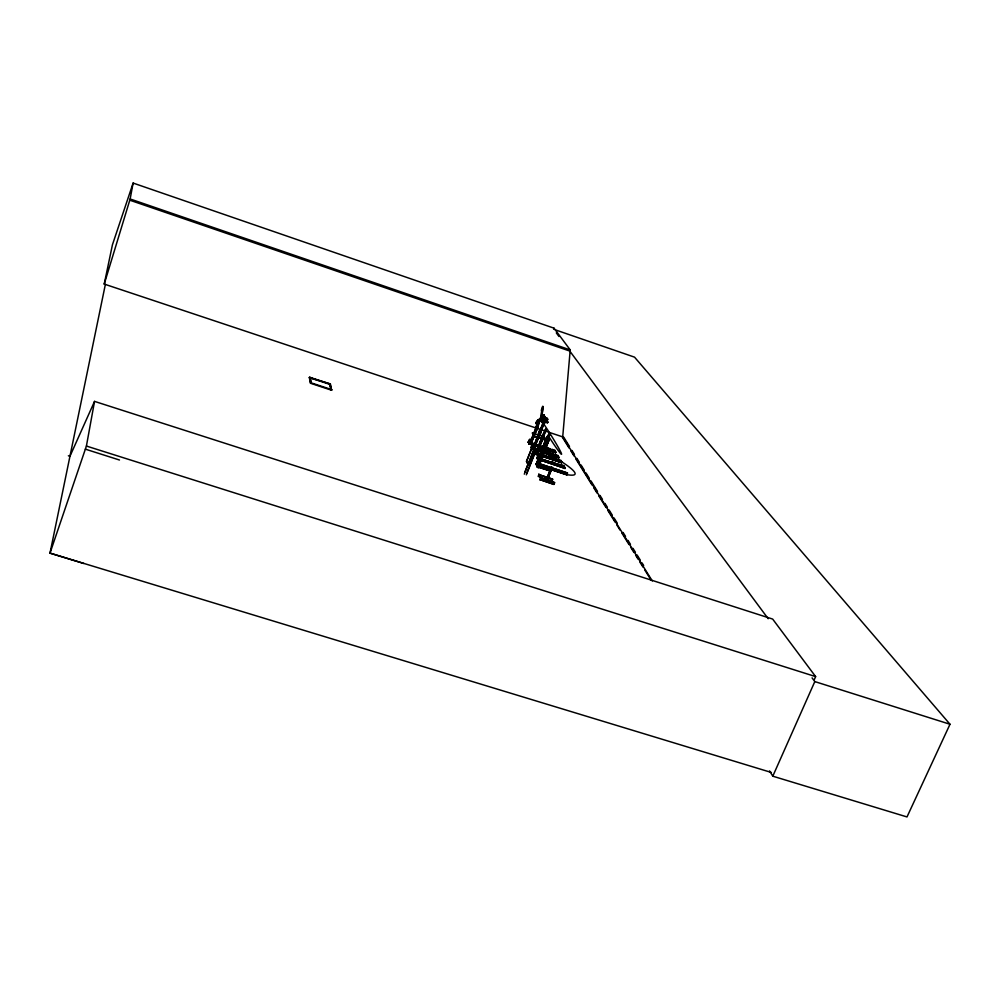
<?xml version="1.0" encoding="UTF-8"?>
<svg xmlns="http://www.w3.org/2000/svg" width="1000" height="1000" viewBox="0 0 1000 1000"><rect width="100%" height="100%" fill="white"/><g stroke="black" fill="none" stroke-linecap="round" stroke-linejoin="round"><path stroke-width="1.5" d="M535.9 449.925C535.237 450.9 536.112 449.5 536.763 451.012M530.025 440.325L530.15 440M541.5 410.175C540.725 413.038 544.925 395.788 541.562 417L540.887 418L541.825 417.088L543.162 406.65L541.575 409.688M537.762 420.625C545.588 412.1 537.625 423.562 537.65 419.913M547.05 436.863L548.413 440.825L548.15 438.512L544.875 448.162L545.65 443.925C539.925 454.412 550.35 429.338 546.25 442.388L547.9 439.85L544.025 448.825L544.212 444.562L548.875 434.05L547.612 437.65L546.975 436.538L536.2 464.387L546.975 436.538M536.962 450.613L536.987 450.238M539.025 455.35L539.513 456.275L540.05 455.7M534.163 446.05C532.737 444.175 532.45 446.5 532.788 444.462L531.9 447.388M534.125 445.662L534.312 445.438M531.4 440.625L531.15 441.025M539.925 456.512L540.188 455.688M536.75 450.712L536.775 450.962M540.887 418L541.625 410.85M541.15 418.1L541.9 410.938M538.688 455.188L538.4 456.025M538.837 456.025L539.163 455.45L538.25 455.712M539.075 456.138C538.212 452.175 536.838 463.913 538.612 454.787L538.987 455.4M533.975 445.913L534.188 445.387M565.025 468.512L564.225 466C558.775 462.4 564.113 469.75 561.487 465.1M560.55 461.125L560.925 460.45L558.2 459.562L559.062 461.5L558.2 459.562M534.6 453.438L561.587 462.725L561.613 462.088M561.812 462.4L534.75 454.1M564.688 468L537.525 459.1L564.825 468.162M557.812 456.463L558 455.525L555.3 454.637L556.138 456.55L555.3 454.637M531.9 448.938L558.787 457.95L531.85 448.888C531.225 445.938 537.337 446.775 534.85 449.562M558.787 457.95L558 455.525M554.538 450.988L554.9 450.325L552.225 449.45L553.05 451.337L552.225 449.45M554.663 451.15L545.95 447.762M554.9 450.325L555.55 452.55L528.837 443.475L555.65 452.75M534.8 453.775L534.462 453.587M534.788 454.075L533.925 451.987L534.675 450.4M537.05 458.312L537.75 455.875M537.525 459.075L565.05 468.5M531.138 447.738L531.875 445.412L534.587 446.3L534.125 447.775L534.913 449.1M532.013 449.188L530.95 447.4M533.675 452.238L534.012 452.788M531.025 442.863L531.7 441.175L529 440.288L528.425 442.463M529.163 444L529.837 441.7L532.6 442.713L531.938 444.4M83.812 563.488L50 553.125L86.412 446.05L94.537 401.388L772.663 619.075L815.638 676.612L814.375 679.438M771.388 772.475L50 553.125L105.363 284.425L104.237 284.05L130.15 198.975L133.112 183.062L554.025 328.175L570.212 349.913L562.712 436.887L652.288 580.975M535.438 450.438L535.55 449.712M536.938 450.525L541.362 438.963A3.625 0.95 -71.7 0 1 541.525 438.113M538.987 455.838L538.775 455.462M539.987 455.938L541.75 451.55M533.125 445.25L533.387 445.775M535.288 449.862L535.225 450.462M530.275 440.138L529.9 439.338L528.787 442.163M531.362 440.725L530.138 440.575M541.5 418.612L542.275 418.65L541.688 420.112L541 419.312L541.587 417.85L541.6 418.787M540.975 417.7L540.638 419.263C535.588 427.4 534.2 422.287 538.05 420.5M550.337 470.538L550.688 471.25M532.6 442.713L532 443.938L530.35 441.675L535.425 429.075A3.562 0.925 -71.6 0 1 537.575 424.188L539.712 419.75M533.562 446.875L538.362 434.113A3.6 0.938 -71.7 0 1 540.525 429.188L543 424.513L541.362 430.262A3.6 0.938 -71.7 0 1 539.45 435.625L534.338 448L533.237 446.812L534.138 447.938L539.25 435.55A3.6 0.938 -71.7 0 0 541.163 430.2L541.362 430.262M536.3 451.75L541.15 438.888A3.625 0.95 -71.7 0 1 543.337 433.925L545.825 429.225L543.975 434.95A3.625 0.95 -71.7 0 1 542.05 440.363L536.888 452.825L536.462 451.838M537.575 466.625L538.35 467.688L549.138 439.613L537.688 467.137M551.112 468.45L551.512 468.775M536.487 422.325C535.475 428.35 540.087 416.287 541.688 420.112M547.375 421.45L542.975 419.975L543.475 417.088L542.975 419.975L541.287 421.4L543.862 414.925L547.775 422.1L545.375 420.775C533.925 426.5 550.1 404.113 541.287 421.4L547.775 422.1L547.513 422.762L544.975 422.137M541.75 450.475L546.413 437.612L547.2 436.775L547.513 437.463M133.112 183.062L112.425 244.825L104.225 284.075L563.737 437.225L569.5 446.488M94.537 401.388L69.95 456.275L68.375 455.788M531.287 440.3L531.213 440.887M531.237 442.788L536.3 430.5A3.562 0.925 -71.6 0 0 538.188 425.188L539.5 419.675M531.438 442.85L536.5 430.562A3.562 0.925 -71.6 0 0 538.4 425.25L541.638 416.175L540.95 419.513L539.812 419.487M541.175 418.3C543.1 413.038 542.312 421.538 540.887 419.675M537.087 452.9L542.263 440.425A3.625 0.95 -71.7 0 0 544.188 435.025L545.875 430.562L545.475 429.188M548.575 436.712C549.062 432.262 549.587 437.388 548.275 436.075M309.325 377.6L330.387 383.938L331.613 390.238L310.538 383.275L309.325 377.6L330.175 384.5L331.613 390.238M310.15 377.388L311.087 383.312L310.15 377.388L329.837 383.9L330.988 389.875L329.837 383.9M310.538 383.275L309.525 377.038M539.525 420.012L537.775 424.263A3.562 0.925 -71.6 0 0 535.638 429.15L530.675 441.737M533.725 446.962L538.362 434.113M543.088 451.413L539.987 458.338L539.35 457.262L544.288 444.263A3.663 0.963 -71.7 0 1 544.462 443.413M542.85 448.663L544.288 444.263M553.6 329.25L554.025 328.175M529.9 439.338L529.3 443.05L529 440.288M543.413 437.463L544.612 439.725L534.188 436.262L532.413 432.95M529.025 442.25L530.138 439.412M529.062 442.638L530.288 439.825M534.188 436.262L544.663 439.588M541.763 418.787L541.613 417.6L541.25 419.275M533.888 451L531.838 447.638L533.888 451L528.188 464.762L526.388 461.4L532.987 445.037M528.413 464.837L526.613 461.475L532.05 447.713M541.663 451.312L532.188 448.212L533.025 444.538M541.175 421.2L545.188 421.213L538.575 436.5L537.788 436.075L543.85 420.763L547.513 422.762L546.325 420.812M539.987 431.925L544.4 420.788M544.438 420.462L545.325 418.212L543.475 417.088M540.225 432.325L544.087 422.575M524.725 472.438L528.7 462.413M524.312 474.162L532.612 452.275L534.975 453.312L532.788 452.587M547.35 418.387L546.838 421.262L547.35 418.387L545.875 417.887L545.375 420.775L544.987 420.138M528.188 464.762L533.675 450.925M535.763 449.4L534.675 452.675L535.825 449.85M526.763 473.113L534.138 454.5M526.35 474.825L534.862 453.338L532.663 452.388M553.837 459.288L534.925 453.1L535.462 451.737L538.212 452.638L537.6 454.475M532.075 454.387L534.263 455.112L535.462 451.737M541.775 437.212A3.625 0.95 -71.7 0 1 543.55 434L545.513 429.425M540.775 459.525L538.013 458.612L538.85 454.862M548.15 438.512L548.875 439.775L537.762 467.5L535.9 464.125L537.4 462.025L536.688 464.688L535.975 464.113L536.625 464.538L544.712 444.237M538.625 457.362C544.963 459.8 537.175 455.312 537.65 459.275M536.487 464.312L537.4 462.025M546.975 438.062L549.113 434.6M536.663 464.637L537.55 462.375M536.45 464.2L547.413 436.675M547.625 439.113L548.725 434.938M566.85 474.8L537.812 465.225L566.85 474.8L567.537 473.088L538.387 463.325L537.15 467L537.463 466.087M547.825 439.188L549.625 435.138L548.263 438.55M537.725 465.562L538.488 463.512L567.413 472.95L566.737 474.613A104.425 10.462 24.4 0 0 561.825 461.863M537.55 467.113L538.462 464.825L539.263 465.387L538.462 464.825M538.138 467.312L549.138 439.613M538.312 467.388L539.45 464.513L538.288 464.125M546.188 449.075L545.375 447.2M545.675 451.475L546.5 453.387L545.675 451.475L548.387 452.362L549.212 454.275L548.387 452.362M547.762 447.975L548.575 449.862L547.762 447.975L550.438 448.862L551.263 450.75L550.438 448.862M538.825 474.212L540.962 478.212L539.113 474.312L538.125 476.4L545.087 478.625M548.513 456.375L549.35 458.312L548.513 456.375L551.237 457.275L552.075 459.212L551.237 457.275M553.962 484.412L539.913 479.613L553.962 484.412L554.65 482.7L540.575 477.925L539.987 479.837L541.087 477.925M550.788 453.15L551.613 455.062L550.788 453.15L553.488 454.038L554.325 455.962L553.488 454.038M551.712 461.9L552.55 463.862L551.712 461.9L554.462 462.8L555.312 464.762L554.462 462.8M545.375 478.775L546.05 477.075L547.85 480.312L547.163 482.025M553.663 458.062L554.513 460.012L553.663 458.062L556.388 458.963L557.238 460.9M546.788 478.4L550.788 468.4M546.775 478.988L551.938 467.163L547.312 479.175M546.375 480.525L551.575 467.337L552.263 467.725L547 480.875M546.425 480.688L551.462 467.15M546.95 480.85L552.112 467.525M538.65 466.65L551.287 471L537.05 466.737L551 471.325M556.763 463.938L559.65 464.5L560.513 466.475L559.65 464.5M557.762 465.575L556.9 463.6M552.025 480.962L552.7 479.263L538.7 474.562L552.587 479.125L552.025 480.962L547.75 479.4M560.925 460.45L561.788 462.4L560.913 461.312M553.85 484.225L554.538 482.5L540.562 477.975M536.675 421.75L537.775 419.975M541.425 420.012L541.587 417.85M539.987 458.338L542.888 451.35M555.075 329.762L634.538 357.15L950 724.25L907 816.938L772.8 776.188L814.812 681.587L812.075 677.887M544.65 449.9L543.1 452.975L544.775 450M543.013 446.8L528.1 442.225L543.125 447.3M555.688 452.725L529.025 443.837L528.337 441.975M536.9 457.675L537.837 459.625M558.45 457.463L557.625 456.15M548.862 434.562L547.925 435.675M540.688 419L541.4 419.062M537.788 436.075L539.125 436.525M545.138 421.737L547.775 422.1M86.412 446.05L815.638 676.612M814.812 681.587L950 724.25M85.35 449.15L119.488 460.012M541.737 450.812L534.087 448.275L541.475 450.688M544.45 451.688L556.562 455.675M533.925 448.338L541.675 451.012M544.3 451.75L556.163 455.7M534.038 448.562L541.525 451.138M544.412 451.962L554.875 455.513M544.6 452.275L555.013 455.7M556.275 456.213L558.975 457.1M534.763 449.288L555.862 456.213M532.125 448.663L558.862 457.45M536.875 452.663L534.138 451.763L534.925 453.1M538.15 453.363L559.375 460.325M538.062 453.55L559.312 460.538M559.562 460.637L536.838 453.387L558.088 460.387M554.65 459.675L557.375 460.562M559.2 461.163L561.925 462.05M537.513 454.188L558.775 461.163M534.45 453.525L561.737 462.575M534.575 453.787L561.587 462.725M541.25 458.862L564.087 466.337M541.025 459.137L564.288 466.662M541.025 459.162L557.075 464.525M559.562 465.238L563.862 466.662M541.213 459.45L562.788 466.7M541.35 459.712L565.237 467.625M542.05 460.175L562.062 466.725M529.075 440.412L531.763 441.3M528.538 441.75L531.237 442.638M528.25 442.175L543.2 447.1M545.875 447.938L553.488 450.487M545.725 448.025L553.425 450.688M542.987 447.425L528.225 442.475L543.125 447.6M545.862 448.275L553.275 450.8M546.025 448.55L555.875 451.887M534.663 446.425L531.95 445.538L531.413 446.887L532.188 448.212M534.15 448.075L541.562 450.5M544.525 451.475L556.375 455.375M544.438 451.65L556.287 455.55M537.6 462.4L536.812 461.838M535.9 464.125L536.625 464.538M551.312 470.975L537.25 466.188M542.137 425.725L542.788 424.438L542.762 426.725M310.75 382.713L331.825 389.663M532.362 433.088L542.788 436.4M541.825 417.088L541.812 418.038L541.725 417.088M543.862 417.725L545.325 418.212M546.263 418.525L547.737 419.012M130.15 198.975L570.212 349.913M129.75 200.175L569.763 351.05L768.188 618.713M556.3 332.887L558.987 336.512M571.975 450.45L574.45 454.425M576.912 458.387L579.388 462.35M581.038 465L584.338 470.288M585.975 472.938L589.275 478.225M590.925 480.875L597.513 491.45M599.987 495.425L602.463 499.387M604.938 503.35L607.4 507.325M609.05 509.963L612.35 515.262M614 517.9L617.288 523.188M623.062 532.45L625.538 536.413M628 540.388L630.475 544.35M632.95 548.325L635.425 552.288M637.062 554.938L640.362 560.225M642.013 562.875L643.662 565.513M562.5 437.4L569.062 447.987M570.712 450.625L574 455.925M575.638 458.575L592.075 485.037M593.713 487.688L597 492.975M598.638 495.625L606.038 507.537M607.675 510.188L615.075 522.1M616.712 524.738L620 530.037M621.65 532.688L629.038 544.587M630.688 547.238L633.962 552.537M635.612 555.175L638.075 559.15M639.725 561.8L643 567.087M644.65 569.738L651.225 580.325M769.525 770.9L772.8 776.188M554.775 450.662L555.737 452.212M543.625 447.85L542.688 446.312L543.5 448.188M548.875 434.05L549.625 435.138M543.362 437.6L544.612 439.725M537.2 457.25L538.013 458.612M541.7 450.35L543.212 453.013M547.275 480.125L545.475 476.875L544.788 478.587L545.988 480.75M538.362 466.737L536.337 463.925L538.35 467.688M538.7 474.5L540.737 478.088M545.812 419.6L543.737 414.725L543.787 417.738M543.862 414.925L545.825 419.637M555.688 452.4L529.012 443.837M543.525 423.638A1.312 1.25 -30.4 0 0 544.888 421.825A1.312 1.25 -30.4 0 0 542.65 421.662A1.312 1.25 -30.4 0 0 543.525 423.638A24.038 1.312 57.7 0 1 561.312 453.225A24.038 1.312 57.7 0 1 548.175 435.6M544.712 442.512A3.663 0.963 -71.7 0 1 546.5 439.263M544.925 442.575A3.663 0.963 -71.7 0 1 545.6 440.863M545.988 440.163A3.663 0.963 -71.7 0 1 546.362 439.637M538.737 433.338A3.6 0.938 -71.7 0 1 540.737 429.25M547.325 420.15L547.65 419.562L547.325 420.15M530.962 440.425L530.962 440.425M537.025 462.212L536.112 464.5L537.062 462.212M547.038 438.738L544.525 445.1L545.1 446.1L547.625 439.738L547.038 438.738M554.825 463.325L552.612 462.388L554.825 463.325M554.712 463.6L552.45 462.713L554.712 463.6M551.487 458.062L549.412 456.863L551.487 458.062M548.725 452.875L546.562 451.95L548.725 452.875M548.625 453.137L546.45 452.212L548.625 453.137M543.138 422.987A1.312 1.25 -30.4 0 0 544.487 421.175A1.312 1.25 -30.4 0 0 542.263 421.025A1.312 1.25 -30.4 0 0 543.138 422.987"/></g></svg>
